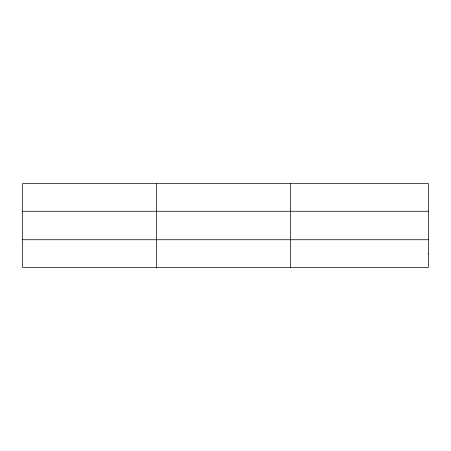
<?xml version="1.0" encoding="UTF-8"?>
<svg xmlns="http://www.w3.org/2000/svg" width="451" height="451" viewBox="0 0 451 451"><rect width="100%" height="100%" fill="white"/><g stroke="black" fill="none" stroke-linecap="round" stroke-linejoin="round"><path stroke-width="0.68" d="M156.497 267.358L156.497 183.642M290.444 267.358L290.444 183.642M22.55 211.265L428.45 211.265M22.55 239.735L428.45 239.735M428.45 253.547L428.45 267.358L22.55 267.358L22.55 183.642L428.45 183.642L428.45 253.547"/></g></svg>
